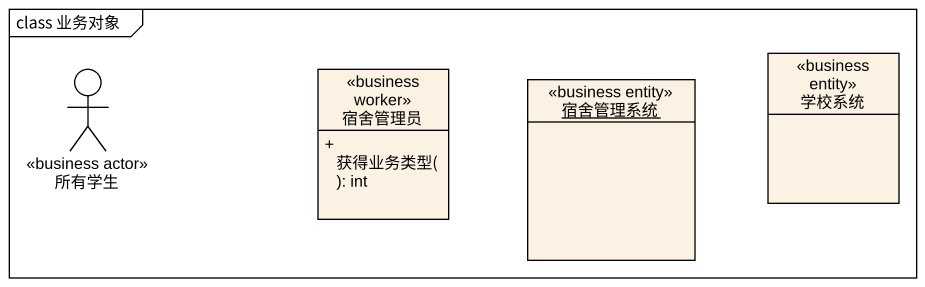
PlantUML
@startuml
mainframe class 业务对象
allowmixing
hide circle
hide empty members
skinparam classAttributeIconSize 0
actor 所有学生 <<business actor>>
class 宿舍管理员 <<business worker>> {
  + 获得业务类型(): int
}
object 宿舍管理系统 <<business entity>>
class 学校系统 <<business entity>>
@enduml
